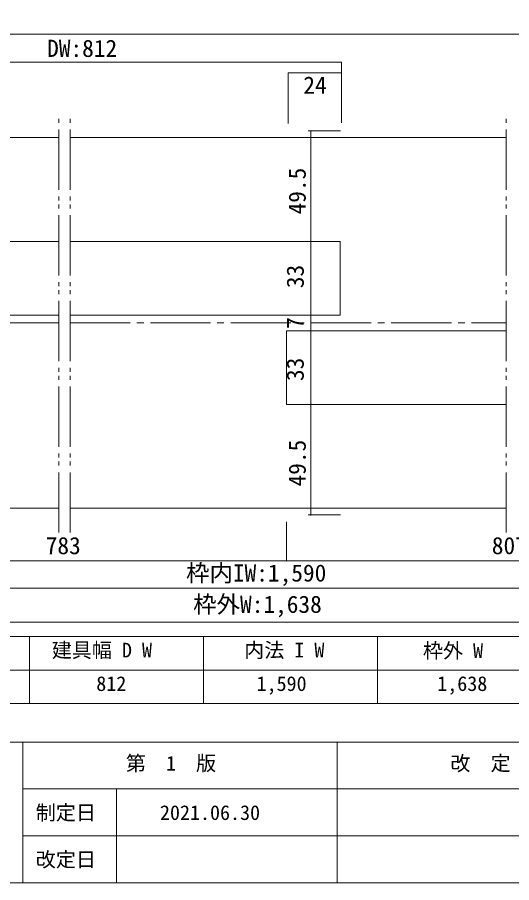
# Model space of a CAD drawing. Units: millimetres on the paper, enlarged 10 times, with parts at other scales. Extents: x -1985 to 2015, y -1370 to 1400.
# Drawn here: x -1183 to -444, y -1370 to -78 of the extents above; entities that cross this region are included whole.
import ezdxf
from ezdxf.enums import TextEntityAlignment as Align

# ---------------------------------------------------------------- set-up
doc = ezdxf.new("R2010")
doc.units = ezdxf.units.MM
doc.header["$LTSCALE"] = 10
doc.linetypes.add('CHAIN2', pattern=[12, 9, -1, 1, -1])
doc.linetypes.add('DOUBLE_CHAIN2', pattern=[12.8, 9, -1, 0.6, -0.6, 0.6, -1])
for name, color, linetype, lineweight in [('1-1_0', 7, 'Continuous', 20), ('2-0_18', 7, 'Continuous', 18), ('2-1', 7, 'Continuous', 18)]:
    doc.layers.add(name, color=color, linetype=linetype, lineweight=lineweight)
doc.styles.add('ＭＳ ゴシック', font='')
doc.styles.get('ＭＳ ゴシック').set_extended_font_data('MS Gothic')

msp = doc.modelspace()

# ---------------------------------------------------------------- linework, layer by layer
at = {"layer": '1-1_0'}
for p, q in [((395, -102.5), (-1935, -102.5)), ((395, -102.5), (-1935, -102.5)), ((395, -102.5), (-1935, -102.5)), ((395, -102.5), (-1935, -102.5)), ((395, -1002.5), (-1935, -1002.5)), ((395, -1002.5), (-1935, -1002.5)), ((395, -1002.5), (-1935, -1002.5)), ((-1165, -1002.5), (-1165, -1102.5)), ((-905, -1002.5), (-905, -1102.5)), ((-645, -1002.5), (-645, -1102.5)), ((395, -1052.5), (-1935, -1052.5)), ((395, -1102.5), (-1935, -1102.5)), ((2015, -1160), (-1985, -1160)), ((-1175, -1160), (-1175, -1370)), ((-705, -1160), (-705, -1370)), ((2015, -1230), (-1175, -1230)), ((-1035, -1230), (-1035, -1370)), ((75, -1300), (-1175, -1300))]:
    msp.add_line(p, q, dxfattribs=at)
msp.add_lwpolyline([(-1985, -1370), (2015, -1370), (2015, 1400), (-1985, 1400)], close=True, dxfattribs=at)
at = {"layer": '2-0_18', "linetype": 'DOUBLE_CHAIN2', "lineweight": 20}
for p, q in [((-1120.99, -847.12), (-1120.99, -223.68)), ((-1104.32, -847.12), (-1104.32, -223.68)), ((-452.73, -847.12), (-452.73, -223.68))]:
    msp.add_line(p, q, dxfattribs=at)
at = {"layer": '2-0_18', "color": 4, "linetype": 'CHAIN2', "lineweight": 9}
for p, q in [((-1568.26, -533.89), (-1120.99, -533.89)), ((-1104.32, -533.88), (-452.73, -533.88))]:
    msp.add_line(p, q, dxfattribs=at)
at = {"layer": '2-1', "color": 4, "lineweight": 9}
for p, q in [((-778.6, -160.43), (-698.6, -160.43)), ((-778.6, -235.99), (-778.6, -160.43)), ((-700.34, -247.22), (-748.58, -247.22)), ((-744.42, -412.22), (-744.42, -247.22)), ((-700.34, -412.22), (-748.58, -412.22)), ((-744.42, -412.22), (-744.42, -655.55)), ((-700.34, -655.55), (-748.58, -655.55)), ((-700.34, -655.55), (-748.58, -655.55)), ((-744.42, -820.55), (-744.42, -655.55)), ((-700.34, -820.55), (-748.58, -820.55)), ((-780.69, -831.02), (-780.69, -889.12)), ((-780.69, -889.12), (-1440.32, -889.12)), ((-780.69, -889.12), (-700.69, -889.12)), ((-700.69, -889.12), (-187.08, -889.12)), ((-1440.32, -930.22), (-187.08, -930.22)), ((-1520.32, -981.06), (-107.08, -981.06))]:
    msp.add_line(p, q, dxfattribs=at)
at = {"layer": '2-1', "lineweight": 20}
for p, q in [((-1440.32, -257.22), (-1120.99, -257.22)), ((-1104.32, -257.22), (-452.73, -257.22)), ((-452.73, -257.22), (-506.42, -257.22)), ((-1456.99, -412.22), (-1120.99, -412.22)), ((-1104.32, -412.22), (-717.35, -412.22)), ((-700.34, -412.22), (-748.58, -412.22)), ((-1456.99, -522.22), (-1120.99, -522.22)), ((-452.73, -545.55), (-780.69, -545.55)), ((-780.69, -545.55), (-780.69, -655.55)), ((-452.73, -545.55), (-764.02, -545.55)), ((-452.73, -655.55), (-780.69, -655.55)), ((-452.73, -655.55), (-764.02, -655.55)), ((-1440.32, -810.55), (-1120.99, -810.55)), ((-1120.99, -810.55), (-1174.68, -810.55)), ((-452.73, -810.55), (-1104.32, -810.55)), ((-452.73, -810.55), (-1104.32, -810.55))]:
    msp.add_line(p, q, dxfattribs=at)
at = {"layer": '2-1', "color": 4, "lineweight": 9}
msp.add_lwpolyline([(-1454.91, -144.36), (-698.6, -144.36), (-698.6, -235.24)], dxfattribs=at)
at = {"layer": '2-1', "lineweight": 20}
msp.add_lwpolyline([(-1104.32, -522.22), (-700.69, -522.22), (-700.69, -412.22)], dxfattribs=at)
at = {"layer": '2-1', "color": 4, "lineweight": 9}
for centre, start, end in [((-744.42, -247.22), 90, 270), ((-744.42, -247.22), 90, 270), ((-744.42, -247.22), 270, 90), ((-744.42, -247.22), 270, 90), ((-744.42, -412.22), 0, 180), ((-744.42, -412.22), 0, 180), ((-744.42, -412.22), 90, 270), ((-744.42, -412.22), 90, 270), ((-744.42, -412.22), 180, 0), ((-744.42, -412.22), 180, 0), ((-744.42, -412.22), 270, 90), ((-744.42, -412.22), 270, 90), ((-744.42, -522.22), 0, 180), ((-744.42, -522.22), 0, 180), ((-744.42, -522.22), 180, 0), ((-744.42, -522.22), 180, 0), ((-744.42, -545.55), 0, 180), ((-744.42, -545.55), 0, 180), ((-744.42, -545.55), 180, 0), ((-744.42, -545.55), 180, 0), ((-744.42, -655.55), 90, 270), ((-744.42, -655.55), 90, 270), ((-744.42, -655.55), 270, 90), ((-744.42, -655.55), 270, 90), ((-744.42, -820.55), 90, 270), ((-744.42, -820.55), 90, 270), ((-744.42, -820.55), 270, 90), ((-744.42, -820.55), 270, 90), ((-780.69, -889.12), 0, 180), ((-780.69, -889.12), 0, 180), ((-780.69, -889.12), 180, 0), ((-780.69, -889.12), 180, 0)]:
    msp.add_arc(centre, 0.521, start, end, dxfattribs=at)

# ---------------------------------------------------------------- texts
at = {"layer": '1-1_0', "style": 'ＭＳ ゴシック'}
for s, p in [('建具幅 D W', (-1131.7, -1040.24)), ('内法 I W', (-844.13, -1040.24)), ('枠外 W', (-577.08, -1041.02)), ('812', (-1065.17, -1090.25)), ('1,590', (-825.67, -1090.25)), ('1,638', (-555.67, -1090.24)), ('第\u30001\u3000版', (-1020.97, -1209.21)), ('改\u3000定\u3000履\u3000歴 / History', (-536.02, -1209.21)), ('制定日', (-1155.61, -1282.92)), ('2021.06.30', (-970, -1282.92)), ('改定日', (-1155.61, -1352.92))]:
    msp.add_text(s, height=21.99, dxfattribs=at).set_placement(p, align=Align.BOTTOM_LEFT)
at = {"layer": '2-1', "style": 'ＭＳ ゴシック'}
for s, p in [('DW:812', (-1138.64, -144.36)), ('24', (-755.75, -199.27)), ('783', (-1140.73, -887.03)), ('807', (-474.11, -887.03)), ('枠内IW:1,590', (-931.04, -927.93)), ('枠外W:1,638', (-920.37, -974.68))]:
    msp.add_text(s, height=25.66, dxfattribs=at).set_placement(p, align=Align.BOTTOM_LEFT)
for s, p in [('49.5', (-744.42, -371.97)), ('33', (-747.41, -482.06)), ('7', (-747.41, -542.77)), ('33', (-747.41, -620.76)), ('49.5', (-744.42, -778.28))]:
    msp.add_text(s, height=25.66, rotation=90, dxfattribs=at).set_placement(p, align=Align.BOTTOM_LEFT)

doc.saveas('drawing.dxf')
